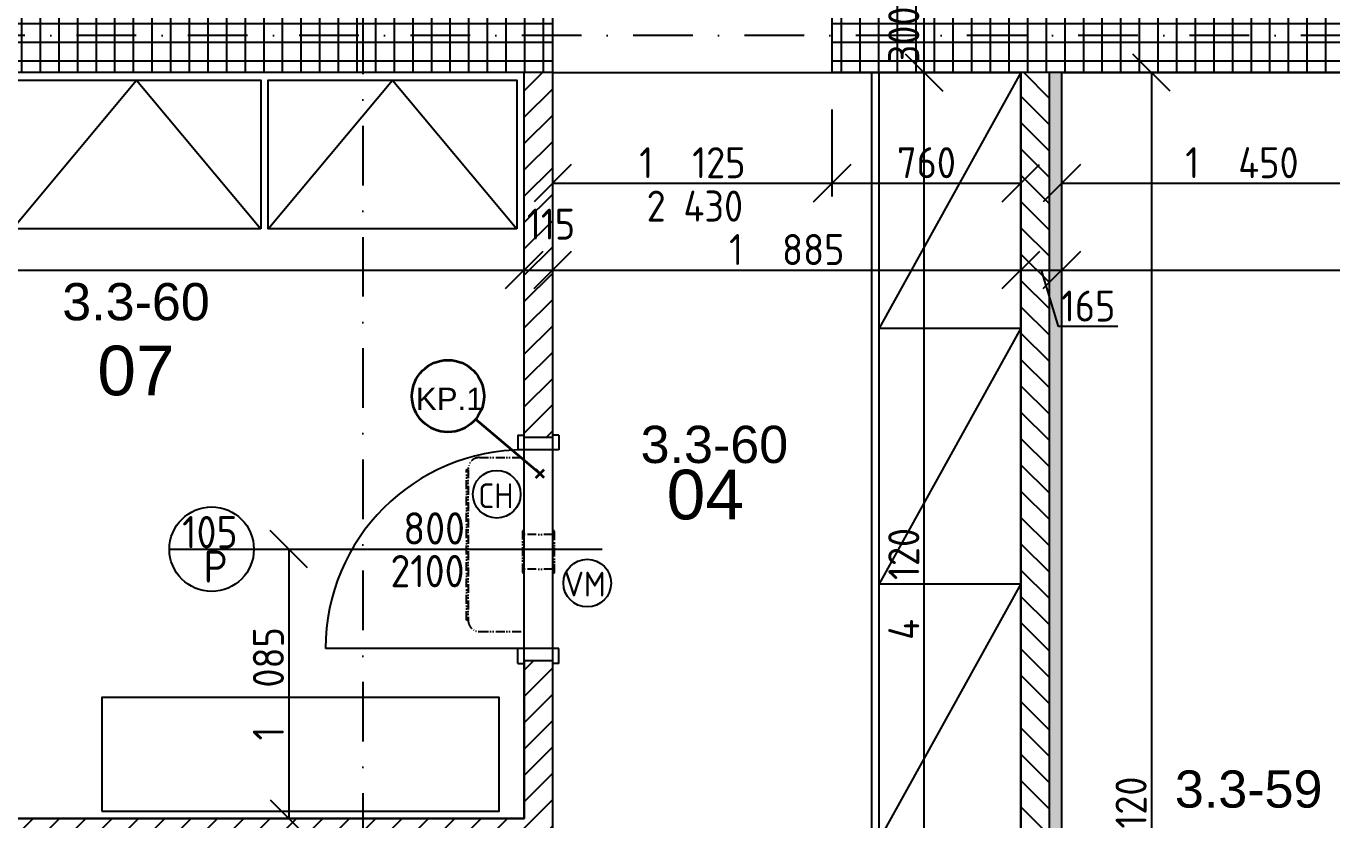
# Model space of a CAD drawing. Extents: x 4511820 to 5180432, y -1526536 to -944957.
# Drawn here: x 5099442 to 5104700, y -1126775 to -1123577 of the extents above; entities that cross this region are included whole.
import ezdxf

# ---------------------------------------------------------------- set-up
doc = ezdxf.new("R2010")
doc.units = 0
doc.header["$MEASUREMENT"] = 0
doc.linetypes.add('ACAD_ISO12W100', pattern=[22, 12, -3, 0.5, -3, 0.5, -3])
doc.linetypes.add('BODKOCIARKOVANA_3', pattern=[5.6, 3, -1.3, 0, -1.3])
doc.layers.get('0').update_dxf_attribs({"linetype": 'CONTINUOUS'})
doc.layers.get('Defpoints').update_dxf_attribs({"color": 61, "linetype": 'CONTINUOUS'})
for name, color, linetype in [('DVERE', 45, 'CONTINUOUS'), ('KÓTY', 4, 'CONTINUOUS'), ('MÚRY', 1, 'CONTINUOUS'), ('osi', 253, 'CONTINUOUS'), ('Plochy', 41, 'CONTINUOUS'), ('POPIS', 7, 'CONTINUOUS'), ('TENKÁ', 7, 'CONTINUOUS'), ('ZARIADENIE', 47, 'CONTINUOUS'), ('ZZ-chladenie', 133, 'CONTINUOUS'), ('zz-vetr', 52, 'CONTINUOUS'), ('ŠRAFY', 82, 'CONTINUOUS')]:
    doc.layers.add(name, color=color, linetype=linetype)
doc.layers.add('preklady', color=74, linetype='CONTINUOUS', lineweight=35)
doc.styles.add('ARIAL', font='arial.ttf')
doc.styles.add('STYLE1', font='isocp.shx')
doc.dimstyles.new('STANDARD-50', dxfattribs={"dimtxt": 125, "dimasz": 150, "dimexe": 10, "dimexo": 200, "dimgap": 20, "dimtad": 1, "dimdsep": 46, "dimlunit": 6, "dimtxsty": 'STYLE1', "dimblk1": 'OBLIQUE', "dimblk2": 'OBLIQUE', "dimsah": 1, "dimcen": 2.5, "dimse1": 1, "dimse2": 1, "dimadec": 0, "dimazin": 0, "dimtfac": 1, "dimtmove": 1, "dimatfit": 3, "dimldrblk": 'OBLIQUE', "dimfxl": 1, "dimtolj": 1, "dimtzin": 0, "dimarcsym": 0})
pattern_1 = [(45, (515270.5, 303822), (-53.0330086, 53.0330086), [])]
pattern_2 = [(90, (-3375574.78, 712808.59), (-75, 1e-14), []), (180, (-3375574.78, 712808.59), (-1e-14, -75), [])]

# ---------------------------------------------------------------- blocks, each defined once
blk = doc.blocks.new('SKRINA')
at = {"layer": 'ZARIADENIE'}
for p, q in [((4449069, -1324645.2), (4448469, -1324145.2)), ((4448469, -1325145.2), (4449069, -1324645.2))]:
    blk.add_line(p, q, dxfattribs=at)
blk.add_lwpolyline([(4448469, -1324145.2), (4448469, -1325145.2), (4449069, -1325145.2), (4449069, -1324145.2)], close=True, dxfattribs=at)
blk = doc.blocks.new('_OBLIQUE')
at = {"color": 0, "linetype": 'ByBlock'}
blk.add_line((-0.5, -0.5), (0.5, 0.5), dxfattribs=at)
blk = doc.blocks.new('*D17564')
at = {"layer": 'Defpoints', "color": 0}
for p in [(5103058.5, -1123764.2), (5103058.5, -1123764.2), (5103058.5, -1127884.2)]:
    blk.add_point(p, dxfattribs=at)
at = {"layer": 'KÓTY', "color": 0, "lineweight": -2}
blk.add_line((5103058.5, -1127884.2), (5103058.5, -1123764.2), dxfattribs=at)
at = {"layer": 'KÓTY', "color": 0, "linetype": 'ByBlock', "lineweight": -2, "xscale": 150, "yscale": 150, "zscale": 150}
for p, rotation in [((5103058.5, -1123764.2), 90), ((5103058.5, -1127884.2), 270)]:
    blk.add_blockref('_OBLIQUE', p, dxfattribs=dict(at, rotation=rotation))
at = {"layer": 'KÓTY', "color": 0, "insert": (5102976, -1125824.2), "char_height": 125, "attachment_point": 5, "rotation": 90, "style": 'STYLE1'}
blk.add_mtext('\\A1;4ﾠ120', dxfattribs=at)
blk = doc.blocks.new('*D17565')
at = {"layer": 'Defpoints', "color": 0}
for p in [(5103058.5, -1123464.2), (5103058.5, -1123464.2), (5103058.5, -1123764.2)]:
    blk.add_point(p, dxfattribs=at)
at = {"layer": 'KÓTY', "color": 0, "lineweight": -2}
blk.add_line((5103058.5, -1123764.2), (5103058.5, -1123464.2), dxfattribs=at)
at = {"layer": 'KÓTY', "color": 0, "linetype": 'ByBlock', "lineweight": -2, "xscale": 150, "yscale": 150, "zscale": 150}
for p, rotation in [((5103058.5, -1123464.2), 90), ((5103058.5, -1123764.2), 270)]:
    blk.add_blockref('_OBLIQUE', p, dxfattribs=dict(at, rotation=rotation))
at = {"layer": 'KÓTY', "color": 0, "insert": (5102976, -1123614.2), "char_height": 125, "attachment_point": 5, "rotation": 90, "style": 'STYLE1'}
blk.add_mtext('\\A1;300', dxfattribs=at)
blk = doc.blocks.new('*D17613')
at = {"layer": 'Defpoints', "color": 0}
for p in [(5096312.5, -1124559.5), (5101447.5, -1124559.5), (5101447.5, -1124559.5)]:
    blk.add_point(p, dxfattribs=at)
at = {"layer": 'KÓTY', "color": 0, "lineweight": -2}
blk.add_line((5096312.5, -1124559.5), (5101447.5, -1124559.5), dxfattribs=at)
at = {"layer": 'KÓTY', "color": 0, "linetype": 'ByBlock', "lineweight": -2, "xscale": 150, "yscale": 150, "zscale": 150, "rotation": 180}
blk.add_blockref('_OBLIQUE', (5096312.5, -1124559.5), dxfattribs=at)
at = {"layer": 'KÓTY', "color": 0, "linetype": 'ByBlock', "lineweight": -2, "xscale": 150, "yscale": 150, "zscale": 150}
blk.add_blockref('_OBLIQUE', (5101447.5, -1124559.5), dxfattribs=at)
at = {"layer": 'KÓTY', "color": 0, "insert": (5098880, -1124477), "char_height": 125, "attachment_point": 5, "style": 'STYLE1'}
blk.add_mtext('\\A1;5ﾠ135', dxfattribs=at)
blk = doc.blocks.new('*D17614')
at = {"layer": 'Defpoints', "color": 0}
for p in [(5101447.5, -1124559.5), (5101562.5, -1124559.5), (5101562.5, -1124559.5)]:
    blk.add_point(p, dxfattribs=at)
at = {"layer": 'KÓTY', "color": 0, "lineweight": -2}
blk.add_line((5101447.5, -1124559.5), (5101562.5, -1124559.5), dxfattribs=at)
at = {"layer": 'KÓTY', "color": 0, "linetype": 'ByBlock', "lineweight": -2, "xscale": 150, "yscale": 150, "zscale": 150, "rotation": 180}
blk.add_blockref('_OBLIQUE', (5101447.5, -1124559.5), dxfattribs=at)
at = {"layer": 'KÓTY', "color": 0, "linetype": 'ByBlock', "lineweight": -2, "xscale": 150, "yscale": 150, "zscale": 150}
blk.add_blockref('_OBLIQUE', (5101562.5, -1124559.5), dxfattribs=at)
at = {"layer": 'KÓTY', "color": 0, "insert": (5101555.8, -1124374.5), "char_height": 125, "attachment_point": 5, "style": 'STYLE1'}
blk.add_mtext('\\A1;115', dxfattribs=at)
blk = doc.blocks.new('*D17615')
at = {"layer": 'Defpoints', "color": 0}
for p in [(5103447.5, -1124114.2), (5101562.5, -1124559.5), (5103447.5, -1124559.5)]:
    blk.add_point(p, dxfattribs=at)
at = {"layer": 'KÓTY', "color": 0, "lineweight": -2}
blk.add_line((5101562.5, -1124559.5), (5103447.5, -1124559.5), dxfattribs=at)
at = {"layer": 'KÓTY', "color": 0, "linetype": 'ByBlock', "lineweight": -2, "xscale": 150, "yscale": 150, "zscale": 150, "rotation": 180}
blk.add_blockref('_OBLIQUE', (5101562.5, -1124559.5), dxfattribs=at)
at = {"layer": 'KÓTY', "color": 0, "linetype": 'ByBlock', "lineweight": -2, "xscale": 150, "yscale": 150, "zscale": 150}
blk.add_blockref('_OBLIQUE', (5103447.5, -1124559.5), dxfattribs=at)
at = {"layer": 'KÓTY', "color": 0, "insert": (5102505, -1124477), "char_height": 125, "attachment_point": 5, "style": 'STYLE1'}
blk.add_mtext('\\A1;1ﾠ885', dxfattribs=at)
blk = doc.blocks.new('*D17616')
at = {"layer": 'Defpoints', "color": 0}
for p in [(5103447.5, -1124114.2), (5103612.5, -1124114.2), (5103612.5, -1124559.5)]:
    blk.add_point(p, dxfattribs=at)
at = {"layer": 'KÓTY', "color": 0, "lineweight": -2}
for p, q in [((5103447.5, -1124559.5), (5103612.5, -1124559.5)), ((5103598.3, -1124787), (5103530, -1124559.5)), ((5103838.3, -1124787), (5103598.3, -1124787))]:
    blk.add_line(p, q, dxfattribs=at)
at = {"layer": 'KÓTY', "color": 0, "linetype": 'ByBlock', "lineweight": -2, "xscale": 150, "yscale": 150, "zscale": 150, "rotation": 180}
blk.add_blockref('_OBLIQUE', (5103447.5, -1124559.5), dxfattribs=at)
at = {"layer": 'KÓTY', "color": 0, "linetype": 'ByBlock', "lineweight": -2, "xscale": 150, "yscale": 150, "zscale": 150}
blk.add_blockref('_OBLIQUE', (5103612.5, -1124559.5), dxfattribs=at)
at = {"layer": 'KÓTY', "color": 0, "insert": (5103718.3, -1124704.5), "char_height": 125, "attachment_point": 5, "style": 'STYLE1'}
blk.add_mtext('\\A1;165', dxfattribs=at)
blk = doc.blocks.new('*D17617')
at = {"layer": 'Defpoints', "color": 0}
for p in [(5103612.5, -1123764.2), (5105062.5, -1123764.2), (5105062.5, -1124209.5)]:
    blk.add_point(p, dxfattribs=at)
at = {"layer": 'KÓTY', "color": 0, "lineweight": -2}
blk.add_line((5103612.5, -1124209.5), (5105062.5, -1124209.5), dxfattribs=at)
at = {"layer": 'KÓTY', "color": 0, "linetype": 'ByBlock', "lineweight": -2, "xscale": 150, "yscale": 150, "zscale": 150, "rotation": 180}
blk.add_blockref('_OBLIQUE', (5103612.5, -1124209.5), dxfattribs=at)
at = {"layer": 'KÓTY', "color": 0, "linetype": 'ByBlock', "lineweight": -2, "xscale": 150, "yscale": 150, "zscale": 150}
blk.add_blockref('_OBLIQUE', (5105062.5, -1124209.5), dxfattribs=at)
at = {"layer": 'KÓTY', "color": 0, "insert": (5104337.5, -1124127), "char_height": 125, "attachment_point": 5, "style": 'STYLE1'}
blk.add_mtext('\\A1;1ﾠ450', dxfattribs=at)
blk = doc.blocks.new('*D17623')
at = {"layer": 'Defpoints', "color": 0}
for p in [(5103612.5, -1123764.2), (5107232.5, -1123764.2), (5107232.5, -1124559.5)]:
    blk.add_point(p, dxfattribs=at)
at = {"layer": 'KÓTY', "color": 0, "lineweight": -2}
blk.add_line((5103612.5, -1124559.5), (5107232.5, -1124559.5), dxfattribs=at)
at = {"layer": 'KÓTY', "color": 0, "linetype": 'ByBlock', "lineweight": -2, "xscale": 150, "yscale": 150, "zscale": 150, "rotation": 180}
blk.add_blockref('_OBLIQUE', (5103612.5, -1124559.5), dxfattribs=at)
at = {"layer": 'KÓTY', "color": 0, "linetype": 'ByBlock', "lineweight": -2, "xscale": 150, "yscale": 150, "zscale": 150}
blk.add_blockref('_OBLIQUE', (5107232.5, -1124559.5), dxfattribs=at)
at = {"layer": 'KÓTY', "color": 0, "insert": (5105422.5, -1124477), "char_height": 125, "attachment_point": 5, "style": 'STYLE1'}
blk.add_mtext('\\A1;3ﾠ620', dxfattribs=at)
blk = doc.blocks.new('*D17624')
at = {"layer": 'Defpoints', "color": 0}
for p in [(5100359.5, -1125684.2), (5100359.5, -1126769.2), (5100500.5, -1126769.2)]:
    blk.add_point(p, dxfattribs=at)
at = {"layer": 'KÓTY', "color": 0, "lineweight": -2}
blk.add_line((5100500.5, -1125684.2), (5100500.5, -1126769.2), dxfattribs=at)
at = {"layer": 'KÓTY', "color": 0, "linetype": 'ByBlock', "lineweight": -2, "xscale": 150, "yscale": 150, "zscale": 150}
for p, rotation in [((5100500.5, -1125684.2), 90), ((5100500.5, -1126769.2), 270)]:
    blk.add_blockref('_OBLIQUE', p, dxfattribs=dict(at, rotation=rotation))
at = {"layer": 'KÓTY', "color": 0, "insert": (5100418, -1126226.7), "char_height": 125, "attachment_point": 5, "rotation": 90, "style": 'STYLE1'}
blk.add_mtext('\\A1;1ﾠ085', dxfattribs=at)
blk = doc.blocks.new('*D17625')
at = {"layer": 'Defpoints', "color": 0}
for p in [(5103612.5, -1123764.2), (5103612.5, -1129884.2), (5103973.5, -1129884.2)]:
    blk.add_point(p, dxfattribs=at)
at = {"layer": 'KÓTY', "color": 0, "lineweight": -2}
blk.add_line((5103973.5, -1123764.2), (5103973.5, -1129884.2), dxfattribs=at)
at = {"layer": 'KÓTY', "color": 0, "linetype": 'ByBlock', "lineweight": -2, "xscale": 150, "yscale": 150, "zscale": 150}
for p, rotation in [((5103973.5, -1123764.2), 90), ((5103973.5, -1129884.2), 270)]:
    blk.add_blockref('_OBLIQUE', p, dxfattribs=dict(at, rotation=rotation))
at = {"layer": 'KÓTY', "color": 0, "insert": (5103891, -1126824.2), "char_height": 125, "attachment_point": 5, "rotation": 90, "style": 'STYLE1'}
blk.add_mtext('\\A1;6ﾠ120', dxfattribs=at)
blk = doc.blocks.new('*D17629')
at = {"layer": 'Defpoints', "color": 0}
for p in [(5101562.5, -1123764.2), (5102687.5, -1123764.2), (5102687.5, -1124209.5)]:
    blk.add_point(p, dxfattribs=at)
at = {"layer": 'KÓTY', "color": 0, "lineweight": -2}
blk.add_line((5101562.5, -1124209.5), (5102687.5, -1124209.5), dxfattribs=at)
at = {"layer": 'KÓTY', "color": 0, "linetype": 'ByBlock', "lineweight": -2, "xscale": 150, "yscale": 150, "zscale": 150, "rotation": 180}
blk.add_blockref('_OBLIQUE', (5101562.5, -1124209.5), dxfattribs=at)
at = {"layer": 'KÓTY', "color": 0, "linetype": 'ByBlock', "lineweight": -2, "xscale": 150, "yscale": 150, "zscale": 150}
blk.add_blockref('_OBLIQUE', (5102687.5, -1124209.5), dxfattribs=at)
at = {"layer": 'KÓTY', "color": 0, "insert": (5102125, -1124127), "char_height": 125, "attachment_point": 5, "style": 'STYLE1'}
blk.add_mtext('\\A1;1ﾠ125', dxfattribs=at)
blk = doc.blocks.new('*D17630')
at = {"layer": 'Defpoints', "color": 0}
for p in [(5102687.5, -1123764.2), (5103447.5, -1123764.2), (5103447.5, -1124209.5)]:
    blk.add_point(p, dxfattribs=at)
at = {"layer": 'KÓTY', "color": 0, "lineweight": -2}
blk.add_line((5102687.5, -1124209.5), (5103447.5, -1124209.5), dxfattribs=at)
at = {"layer": 'KÓTY', "color": 0, "linetype": 'ByBlock', "lineweight": -2, "xscale": 150, "yscale": 150, "zscale": 150, "rotation": 180}
blk.add_blockref('_OBLIQUE', (5102687.5, -1124209.5), dxfattribs=at)
at = {"layer": 'KÓTY', "color": 0, "linetype": 'ByBlock', "lineweight": -2, "xscale": 150, "yscale": 150, "zscale": 150}
blk.add_blockref('_OBLIQUE', (5103447.5, -1124209.5), dxfattribs=at)
at = {"layer": 'KÓTY', "color": 0, "insert": (5103067.5, -1124127), "char_height": 125, "attachment_point": 5, "style": 'STYLE1'}
blk.add_mtext('\\A1;760', dxfattribs=at)
blk = doc.blocks.new('chlad2')
at = {"layer": 'ZZ-chladenie', "linetype": 'ACAD_ISO12W100', "ltscale": 3}
for p, q in [((5102412.5, -1105747.3), (5102592.5, -1105747.3)), ((5102412.5, -1106448.4), (5102592.5, -1106448.4))]:
    blk.add_line(p, q, dxfattribs=at)
blk.add_lwpolyline([(5102367.5, -1106402), (5102360.8, -1106402), (5102360.8, -1105794.8), (5102367.5, -1105794.8)], close=True, dxfattribs=at)
for centre, start, end in [((5102412.5, -1105792.3), 90, 180), ((5102412.5, -1106403.4), 180, 270)]:
    blk.add_arc(centre, 45, start, end, dxfattribs=at)

msp = doc.modelspace()

# ---------------------------------------------------------------- hatches: boundary and pattern name
at = {"layer": 'ŠRAFY', "ltscale": 0.25}
h = msp.add_hatch(dxfattribs=at)
h.set_pattern_fill('ANSI37', color=256, scale=600, angle=45)
h.set_pattern_definition(pattern_2)
h.paths.add_polyline_path([(5103372.5, -1123464.191), (5103272.5, -1123464.191), (5103022.5, -1123464.191), (5102712.5, -1123464.191), (5102687.5, -1123464.191), (5102687.5, -1123764.191), (5102847.5, -1123764.191), (5102877.5, -1123764.191), (5103447.5, -1123764.191), (5103562.5, -1123764.191), (5103612.5, -1123764.191), (5105062.5, -1123764.191), (5105062.5, -1123464.191), (5105062.5, -1122464.191), (5105062.5, -1121464.191), (5105632.5, -1121464.191), (5105662.5, -1121464.191), (5107582.5, -1121464.191), (5107582.5, -1121164.191), (5107467.5, -1121164.191), (5106582.5, -1121164.191), (5106467.5, -1121164.191), (5104877.5, -1121164.191), (5104762.5, -1121164.191), (5104762.5, -1121579.191), (5104762.5, -1122179.191), (5104762.5, -1123464.191), (5103622.5, -1123464.191)])
h = msp.add_hatch(dxfattribs=at)
h.set_pattern_fill('ANSI37', color=256, scale=600, angle=45)
h.set_pattern_definition(pattern_2)
h.paths.add_polyline_path([(5097547.5, -1123464.191), (5097372.5, -1123464.191), (5094422.5, -1123464.191), (5094422.5, -1123764.191), (5094562.5, -1123764.191), (5095932.5, -1123764.191), (5096312.5, -1123764.191), (5101447.5, -1123764.191), (5101562.5, -1123764.191), (5101562.5, -1123464.191)])
h = msp.add_hatch(dxfattribs=at)
h.set_pattern_fill('ANSI31', color=256, scale=600, style=0)
h.set_pattern_definition(pattern_1)
h.paths.add_polyline_path([(5101447.5, -1125234.191), (5101562.5, -1125234.191), (5101562.5, -1125224.191), (5101562.5, -1125189.191), (5101562.5, -1123764.191), (5101447.5, -1123764.191), (5101447.5, -1125224.191)])
h = msp.add_hatch(dxfattribs=at)
h.set_pattern_fill('ANSI31', color=256, scale=600, angle=90, style=0)
h.set_pattern_definition([(135, (-2973754.684, 526484.926), (-53.0330086, -53.0330086), [])])
h.paths.add_polyline_path([(5103447.5, -1123764.191), (5103447.5, -1127884.191), (5103447.5, -1127999.191), (5103447.5, -1129884.191), (5103562.5, -1129884.191), (5103562.5, -1123764.191)])
at = {"layer": 'ŠRAFY'}
h = msp.add_hatch(dxfattribs=at)
h.set_pattern_fill('DOTS', color=256, scale=250, angle=90)
h.paths.add_polyline_path([(5103562.5, -1123764.191), (5103562.5, -1130184.191), (5103612.5, -1130184.191), (5103612.5, -1123764.191)])
at = {"layer": 'ŠRAFY', "ltscale": 0.25}
h = msp.add_hatch(dxfattribs=at)
h.set_pattern_fill('ANSI31', color=256, scale=600, style=0)
h.set_pattern_definition(pattern_1)
h.paths.add_polyline_path([(5101447.5, -1126769.191), (5096312.5, -1126769.191), (5096312.5, -1126884.191), (5100447.5, -1126884.191), (5100447.5, -1126929.191), (5100447.5, -1126939.191), (5100562.5, -1126939.191), (5100562.5, -1126929.191), (5100562.5, -1126884.191), (5101562.5, -1126884.191), (5101562.5, -1126144.191), (5101562.5, -1126134.191), (5101447.5, -1126134.191), (5101447.5, -1126144.191)])

# ---------------------------------------------------------------- linework, layer by layer
at = {"layer": 'DVERE', "ltscale": 0.25}
for p, q in [((5101422.5, -1125224.191), (5101422.5, -1125284.191)), ((5101422.5, -1125224.191), (5101447.5, -1125224.191)), ((5101587.5, -1125224.191), (5101562.5, -1125224.191)), ((5101587.5, -1125224.191), (5101587.5, -1125284.191)), ((5101587.5, -1125284.191), (5101422.5, -1125284.191)), ((5101447.5, -1126084.191), (5101447.5, -1125284.191)), ((5101562.5, -1126084.191), (5101562.5, -1125284.191)), ((5100019.5, -1125684.191), (5100359.5, -1125684.191)), ((5100359.5, -1125684.191), (5101762.156, -1125684.191)), ((5101447.5, -1126084.191), (5100647.5, -1126084.191)), ((5101422.5, -1126144.191), (5101422.5, -1126084.191)), ((5101587.5, -1126084.191), (5101422.5, -1126084.191)), ((5101587.5, -1126144.191), (5101587.5, -1126084.191)), ((5101422.5, -1126144.191), (5101447.5, -1126144.191)), ((5101587.5, -1126144.191), (5101562.5, -1126144.191))]:
    msp.add_line(p, q, dxfattribs=at)
msp.add_circle((5100189.5, -1125684.191), 170, dxfattribs=at)
msp.add_arc((5101447.5, -1126084.191), 800, 90, 180, dxfattribs=at)
at = {"layer": 'KÓTY', "ltscale": 25}
msp.add_line((5102687.5, -1124262.903), (5102687.5, -1123912.903), dxfattribs=at)
at = {"layer": 'MÚRY'}
for p, q in [((5101562.5, -1125234.191), (5101562.5, -1123464.191)), ((5102687.5, -1123764.191), (5102687.5, -1123464.191)), ((5101447.5, -1123764.191), (5096312.5, -1123764.191)), ((5101447.5, -1125234.191), (5101447.5, -1123764.191)), ((5103447.5, -1123764.191), (5102687.5, -1123764.191)), ((5103447.5, -1127884.191), (5103447.5, -1123764.191)), ((5103612.5, -1130184.191), (5103612.5, -1123764.191)), ((5105812.5, -1123764.191), (5103612.5, -1123764.191)), ((5101447.5, -1126769.191), (5096312.5, -1126769.191))]:
    msp.add_line(p, q, dxfattribs=at)
at = {"layer": 'MÚRY', "ltscale": 0.25}
for p, q in [((5101562.5, -1125234.191), (5101562.5, -1125189.191)), ((5101562.5, -1125234.191), (5101447.5, -1125234.191)), ((5101447.5, -1126134.191), (5101447.5, -1126769.191)), ((5101562.5, -1126134.191), (5101447.5, -1126134.191)), ((5101562.5, -1126884.191), (5101562.5, -1126134.191))]:
    msp.add_line(p, q, dxfattribs=at)
at = {"layer": 'osi', "linetype": 'BODKOCIARKOVANA_3', "ltscale": 80}
for p, q in [((5100797.5, -1109191.097), (5100797.5, -1141119)), ((5157242.5, -1123614.191), (5093572.5, -1123614.191))]:
    msp.add_line(p, q, dxfattribs=at)
at = {"layer": 'Plochy'}
for points in [[(5101447.5, -1123764.191), (5096312.5, -1123764.191), (5096312.5, -1126769.191), (5101447.5, -1126769.191)], [(5100562.5, -1127884.191), (5100562.5, -1126884.191), (5101562.5, -1126884.191), (5101562.5, -1123764.191), (5103447.5, -1123764.191), (5103447.5, -1127884.191)], [(5103612.5, -1123764.191), (5107232.5, -1123764.191), (5107232.5, -1125519.191), (5105232.5, -1125519.191), (5105232.5, -1130184.191), (5103612.5, -1130184.191)]]:
    msp.add_lwpolyline(points, close=True, dxfattribs=at)
at = {"layer": 'preklady'}
for p, q in [((5101511.569, -1125380.432), (5101251.783, -1125161.052)), ((5101494.952, -1125397.048), (5101528.186, -1125363.814)), ((5101528.187, -1125397.049), (5101494.952, -1125363.815))]:
    msp.add_line(p, q, dxfattribs=at)
at = {"layer": 'preklady', "ltscale": 0.25}
msp.add_circle((5101141, -1125067.5), 145, dxfattribs=at)
at = {"layer": 'TENKÁ'}
for p, q in [((5101562.5, -1123764.191), (5101447.5, -1123764.191)), ((5103612.5, -1123764.191), (5103447.5, -1123764.191)), ((5103562.5, -1130184.191), (5103562.5, -1123764.191))]:
    msp.add_line(p, q, dxfattribs=at)
at = {"layer": 'TENKÁ', "linetype": 'ACAD_ISO12W100', "ltscale": 10}
msp.add_line((5101562.5, -1123764.191), (5102687.5, -1123764.191), dxfattribs=at)
at = {"layer": 'ZARIADENIE', "ltscale": 0.25}
for p, q in [((5102847.5, -1127884.191), (5102847.5, -1123764.191)), ((5102877.5, -1127884.191), (5102877.5, -1123764.191))]:
    msp.add_line(p, q, dxfattribs=at)
at = {"layer": 'ZARIADENIE'}
for p, q in [((5103447.5, -1123764.191), (5102877.5, -1124794.191)), ((5102877.5, -1124794.191), (5103447.5, -1124794.191)), ((5103447.5, -1124794.191), (5102877.5, -1125824.191)), ((5102877.5, -1125824.191), (5103447.5, -1125824.191)), ((5102877.5, -1125824.191), (5103447.5, -1125824.191)), ((5103447.5, -1125824.191), (5102877.5, -1126854.191))]:
    msp.add_line(p, q, dxfattribs=at)
at = {"layer": 'ZARIADENIE', "color": 45, "ltscale": 0.25}
msp.add_lwpolyline([(5099747.5, -1126739.191), (5101347.5, -1126739.191), (5101347.5, -1126281.424), (5099747.5, -1126281.424)], close=True, dxfattribs=at)
at = {"layer": 'ZZ-chladenie'}
msp.add_circle((5101337.243, -1125462.768), 96, dxfattribs=at)
at = {"layer": 'zz-vetr', "linetype": 'ACAD_ISO12W100', "lineweight": -2, "ltscale": 3}
for p, q in [((5101562.5, -1125624.747), (5101447.5, -1125624.747)), ((5101562.5, -1125764.747), (5101447.5, -1125764.747))]:
    msp.add_line(p, q, dxfattribs=at)
for points in [[(5101440.5, -1125779.747), (5101447.5, -1125779.747), (5101447.5, -1125609.747), (5101440.5, -1125609.747)], [(5101562.5, -1125779.747), (5101569.5, -1125779.747), (5101569.5, -1125609.747), (5101562.5, -1125609.747)]]:
    msp.add_lwpolyline(points, close=True, dxfattribs=at)
at = {"layer": 'zz-vetr'}
msp.add_circle((5101701.734, -1125820.914), 96, dxfattribs=at)

# ---------------------------------------------------------------- block references
at = {"layer": 'ZARIADENIE', "color": 2, "xscale": -1, "rotation": 269.9999999999999}
for p in [(6424532.691, -5572863.191), (6425562.691, -5572863.191)]:
    msp.add_blockref('SKRINA', p, dxfattribs=at)
at = {"layer": 'ZZ-chladenie'}
msp.add_blockref('chlad2', (-1145, -19567.886), dxfattribs=at)

# ---------------------------------------------------------------- texts
at = {"layer": 'DVERE', "style": 'STYLE1'}
for s, p in [('105', (5100070.47, -1125680.691)), ('P', (5100157.47, -1125819.328))]:
    msp.add_text(s, height=130, dxfattribs=at).set_placement(p)
at = {"layer": 'KÓTY', "insert": (5102134.998, -1124301.957), "char_height": 125, "attachment_point": 5, "style": 'STYLE1'}
msp.add_mtext('\\A1;2 430', dxfattribs=at)
at = {"layer": 'POPIS', "lineweight": 40, "ltscale": 0.25, "style": 'ARIAL'}
for s, height, p in [('3.3-60', 150, (5099587.911, -1124762.079)), ('07', 200, (5099729.311, -1125064.27)), ('3.3-60', 150, (5101916.411, -1125337.079)), ('04', 200, (5102021.438, -1125564.118)), ('3.3-59', 150, (5104067.411, -1126725.579))]:
    msp.add_text(s, height=height, dxfattribs=at).set_placement(p)
at = {"layer": 'preklady', "linetype": 'Continuous', "lineweight": 20, "style": 'ARIAL'}
msp.add_text('KP.1', height=90, dxfattribs=at).set_placement((5101011.736, -1125123.757))
at = {"layer": 'TENKÁ', "linetype": 'Continuous', "style": 'STYLE1'}
for s, p in [('800', (5100961.085, -1125665.608)), ('2100', (5100909.311, -1125837.716))]:
    msp.add_text(s, height=130, dxfattribs=at).set_placement(p)
at = {"layer": 'ZZ-chladenie', "style": 'STYLE1'}
msp.add_text('CH', height=100, dxfattribs=at).set_placement((5101262.615, -1125518.967))
at = {"layer": 'zz-vetr', "style": 'STYLE1'}
msp.add_text('VM', height=100, dxfattribs=at).set_placement((5101607.427, -1125874.926))

# ---------------------------------------------------------------- dimensions: what is measured, and where the dimension line sits
at = {"layer": 'KÓTY'}
for base, p1, p2, picture, middle in [((5103058.5, -1123464.191), (5103058.5, -1123764.191), (5103058.5, -1123464.191), '*D17565', (5102976, -1123614.191)), ((5103058.5, -1123764.191), (5103058.5, -1127884.191), (5103058.5, -1123764.191), '*D17564', (5102975.957, -1125824.191)), ((5103973.5, -1129884.191), (5103612.5, -1123764.191), (5103612.5, -1129884.191), '*D17625', (5103890.957, -1126824.191)), ((5100500.5, -1126769.191), (5100359.5, -1125684.191), (5100359.5, -1126769.191), '*D17624', (5100417.957, -1126226.691))]:
    dim = msp.add_linear_dim(base=base, p1=p1, p2=p2, angle=90, dimstyle='STANDARD-50', dxfattribs=at)
    dim.commit()
    dim.dimension.update_dxf_attribs({"geometry": picture, "text_midpoint": middle})
for base, p1, p2, picture, middle in [((5102687.5, -1124209.5), (5101562.5, -1123764.191), (5102687.5, -1123764.191), '*D17629', (5102125, -1124126.957)), ((5103447.5, -1124209.5), (5102687.5, -1123764.191), (5103447.5, -1123764.191), '*D17630', (5103067.5, -1124127)), ((5105062.5, -1124209.5), (5103612.5, -1123764.191), (5105062.5, -1123764.191), '*D17617', (5104337.5, -1124126.957)), ((5107232.5, -1124559.5), (5103612.5, -1123764.191), (5107232.5, -1123764.191), '*D17623', (5105422.5, -1124476.957)), ((5103447.5, -1124559.5), (5101562.5, -1124559.5), (5103447.5, -1124114.191), '*D17615', (5102505, -1124476.957)), ((5103612.5, -1124559.5), (5103447.5, -1124114.191), (5103612.5, -1124114.191), '*D17616', (5103618.25, -1124704.5)), ((5101562.5, -1124559.5), (5101447.5, -1124559.5), (5101562.5, -1124559.5), '*D17614', (5101555.75, -1124374.5)), ((5101447.5, -1124559.5), (5096312.5, -1124559.5), (5101447.5, -1124559.5), '*D17613', (5098880, -1124476.957))]:
    dim = msp.add_linear_dim(base=base, p1=p1, p2=p2, dimstyle='STANDARD-50', dxfattribs=at)
    dim.commit()
    dim.dimension.update_dxf_attribs({"geometry": picture, "text_midpoint": middle})

doc.saveas('drawing.dxf')
